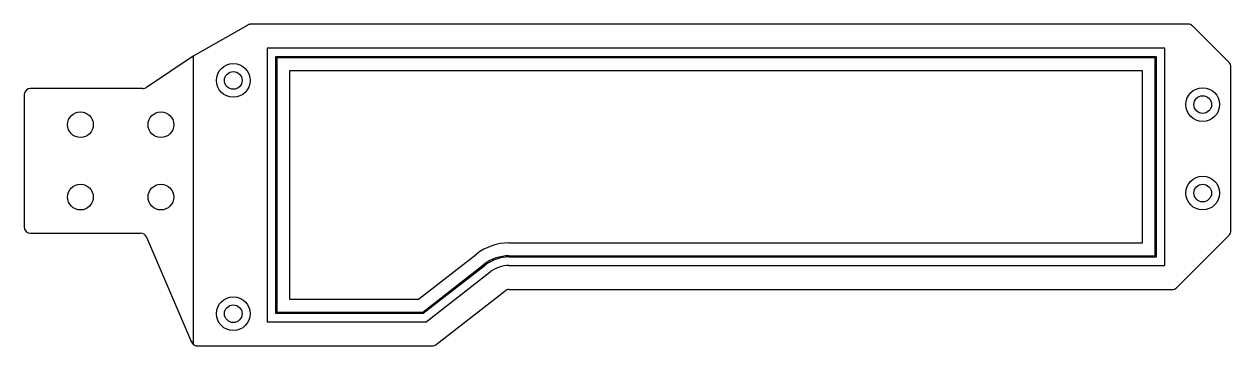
# Model space of a CAD drawing. Header units: millimetres. Extents: x 0 to 150, y -23 to 17.
import ezdxf

# ---------------------------------------------------------------- set-up
doc = ezdxf.new("R2010")
doc.units = ezdxf.units.MM
for name, color, linetype in [('contact_face', 7, 'CONTINUOUS'), ('cover', 7, 'CONTINUOUS'), ('outer', 7, 'CONTINUOUS'), ('PCB_candidate', 7, 'CONTINUOUS'), ('retainer_countersink', 1, 'CONTINUOUS'), ('retainer_holes', 1, 'CONTINUOUS'), ('retainer_opening', 7, 'CONTINUOUS'), ('retainer_outer', 7, 'CONTINUOUS'), ('root_holes', 1, 'CONTINUOUS')]:
    doc.layers.add(name, color=color, linetype=linetype)

msp = doc.modelspace()

# ---------------------------------------------------------------- linework, layer by layer
at = {"layer": 'contact_face'}
for p, q in [((31.4, 12.8), (31.4, -18.8)), ((140.6, 12.8), (31.4, 12.8)), ((140.6, -11.8), (140.6, 12.8)), ((60.27, -11.8), (140.6, -11.8)), ((49.56, -18.8), (57.2, -12.85)), ((31.4, -18.8), (49.56, -18.8))]:
    msp.add_line(p, q, dxfattribs=at)
msp.add_arc((60.27, -16.8), 5, 90, 127.875, dxfattribs=at)
at = {"layer": 'cover'}
for p, q in [((30.2, 14), (30.2, -20)), ((141.8, 14), (30.2, 14)), ((141.8, -12.96), (141.8, 14)), ((60.27, -13), (141.76, -13)), ((141.76, -13), (141.8, -12.96)), ((49.97, -20), (57.94, -13.8)), ((30.2, -20), (49.97, -20))]:
    msp.add_line(p, q, dxfattribs=at)
msp.add_arc((60.27, -16.8), 3.8, 90, 127.875, dxfattribs=at)
at = {"layer": 'outer'}
for p, q in [((27.82, 16.89), (21, 13)), ((144.67, 17), (28.21, 17)), ((149.77, 12.23), (145.23, 16.77)), ((21, 13), (15.2, 9.13)), ((150, -8.67), (150, 11.67)), ((14.76, 9), (0.8, 9)), ((0, 8.2), (0, -8.2)), ((0.8, -9), (14.47, -9)), ((15.21, -9.48), (20.79, -22.52)), ((143.23, -15.77), (149.77, -9.23)), ((51.22, -22.83), (59.78, -16.17)), ((60.27, -16), (142.67, -16)), ((21.53, -23), (50.73, -23))]:
    msp.add_line(p, q, dxfattribs=at)
for centre, start, end in [((28.21, 16.2), 90, 119.7449), ((144.67, 16.2), 45, 90), ((149.2, 11.67), 0, 45), ((0.8, 8.2), 90, 180), ((14.76, 9.8), -90, -56.3099), ((0.8, -8.2), 180, 270), ((14.47, -9.8), 23.1986, 90), ((149.2, -8.67), -45, 0), ((60.27, -16.8), 90, 127.875), ((142.67, -15.2), -90, -45), ((21.53, -22.2), 203.1986, 270), ((50.73, -22.2), -90, -52.125)]:
    msp.add_arc(centre, 0.8, start, end, dxfattribs=at)
at = {"layer": 'PCB_candidate'}
for p, q in [((33, 11.2), (33, -17.2)), ((139, 11.2), (33, 11.2)), ((139, -10.2), (139, 11.2)), ((60.27, -10.2), (139, -10.2)), ((49.01, -17.2), (56.22, -11.59)), ((33, -17.2), (49.01, -17.2))]:
    msp.add_line(p, q, dxfattribs=at)
msp.add_arc((60.27, -16.8), 6.6, 90, 127.875, dxfattribs=at)
at = {"layer": 'retainer_countersink'}
for centre in [(26, 10), (146.5, 7), (146.5, -4), (26, -19)]:
    msp.add_circle(centre, 2.1, dxfattribs=at)
at = {"layer": 'retainer_holes'}
for centre in [(26, 10), (146.5, 7), (146.5, -4), (26, -19)]:
    msp.add_circle(centre, 1.1, dxfattribs=at)
at = {"layer": 'retainer_opening'}
for p, q in [((31.25, 12.95), (31.25, -18.95)), ((140.75, 12.95), (31.25, 12.95)), ((140.75, -11.95), (140.75, 12.95)), ((60.27, -11.95), (140.75, -11.95)), ((49.61, -18.95), (57.3, -12.97)), ((31.25, -18.95), (49.61, -18.95))]:
    msp.add_line(p, q, dxfattribs=at)
msp.add_arc((60.27, -16.8), 4.85, 90, 127.875, dxfattribs=at)
at = {"layer": 'retainer_outer'}
for p, q in [((27.82, 16.89), (21, 13)), ((144.67, 17), (28.21, 17)), ((149.77, 12.23), (145.23, 16.77)), ((21, 13), (21, -22.8)), ((150, -8.67), (150, 11.67)), ((143.23, -15.77), (149.77, -9.23)), ((51.22, -22.83), (59.78, -16.17)), ((60.27, -16), (142.67, -16)), ((21.53, -23), (50.73, -23))]:
    msp.add_line(p, q, dxfattribs=at)
for centre, start, end in [((28.21, 16.2), 90, 119.7449), ((144.67, 16.2), 45, 90), ((149.2, 11.67), 0, 45), ((149.2, -8.67), -45, 0), ((60.27, -16.8), 90, 127.875), ((142.67, -15.2), -90, -45), ((21.53, -22.2), 228.7462, 270), ((50.73, -22.2), -90, -52.125)]:
    msp.add_arc(centre, 0.8, start, end, dxfattribs=at)
at = {"layer": 'root_holes'}
for centre in [(7, 4.5), (17, 4.5), (7, -4.5), (17, -4.5)]:
    msp.add_circle(centre, 1.6, dxfattribs=at)

doc.saveas('drawing.dxf')
